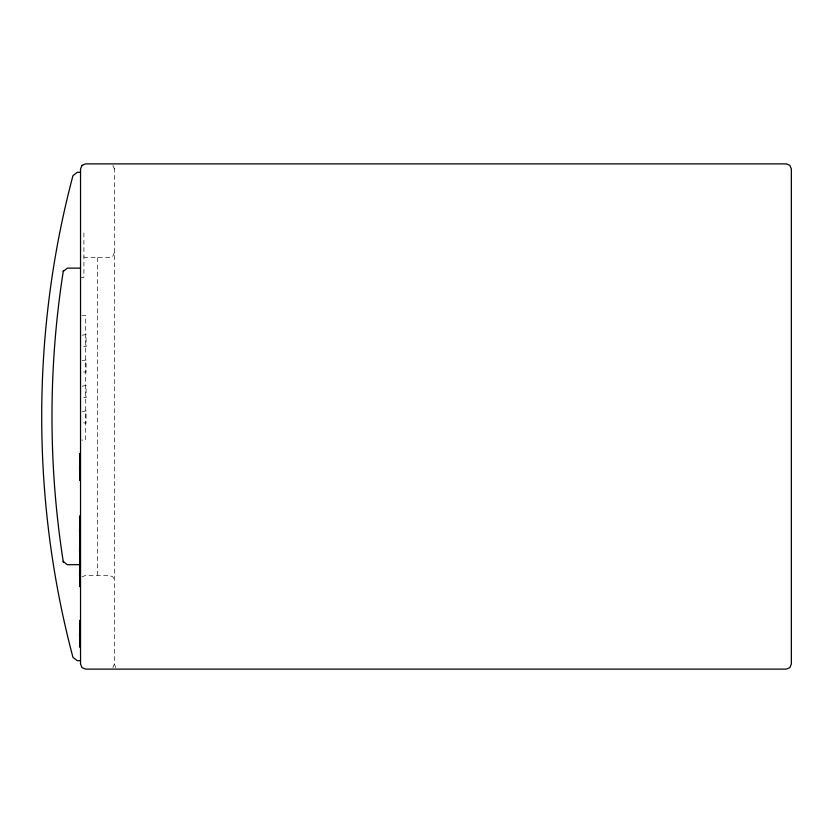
<?xml version="1.0" encoding="UTF-8"?>
<svg xmlns="http://www.w3.org/2000/svg" width="833" height="833" viewBox="0 0 833 833"><rect width="100%" height="100%" fill="white"/><g stroke="black" fill="none" stroke-linecap="round" stroke-linejoin="round"><path stroke-width="0.62" stroke-dasharray="4.17 3.12" d="M112.892 667.639L114.381 664.068L114.381 168.932L115.86 165.361M114.381 252.555L112.892 256.127L109.3 257.605L85.601 257.605L82.019 256.127M82.019 576.873L85.601 575.395L109.3 575.395L112.892 576.873L114.381 580.445M82.217 335.241L86.08 334.47L86.08 346.861L82.217 346.091M82.217 360.699L86.08 359.939L86.08 372.33L82.217 371.56M82.217 386.168L86.08 385.398L86.08 397.789L82.217 397.018M82.217 411.627L86.08 410.867L86.08 423.258L82.217 422.487M80.53 277.389L83.914 277.389L83.914 230.47M81.801 315.457L85.601 315.457L85.601 440.074L81.801 440.074M112.892 165.361L114.381 168.932M114.381 664.068L115.86 667.639M97.451 257.605L97.451 575.395"/><path stroke-width="1.25" d="M63.412 270.506L63.246 271.506C48.231 367.343 48.231 465.491 63.214 561.338L63.412 562.494M63.246 271.506L67.254 268.132L80.53 268.132M80.53 172.306L77.302 172.306L72.95 175.669C31.3 332.638 31.3 500.362 72.95 657.331L77.302 660.694L80.53 660.694M79.687 461.701L79.52 469.718M79.687 524.009L79.52 532.027M79.687 544.22L79.52 552.237M80.53 564.701L67.234 564.701L63.214 561.338M79.687 567.794L79.52 575.811M79.687 628.426L79.52 636.443M79.687 453.548L79.687 480.495M79.687 515.866L79.687 586.599M79.687 620.273L79.687 647.22M82.019 165.361L80.53 168.932L80.53 664.068L82.019 667.639L85.601 669.118L786.269 669.118L789.861 667.639L791.35 664.068L791.35 168.932L789.861 165.361L786.269 163.882L85.601 163.882L82.019 165.361"/></g></svg>
